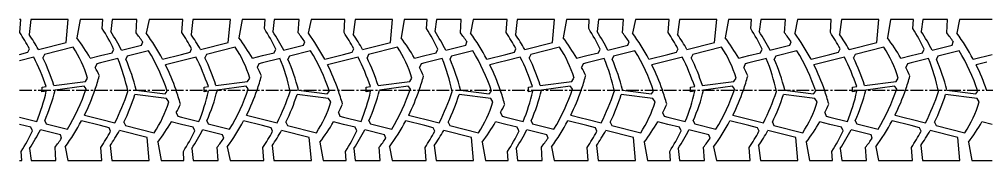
# Model space of a CAD drawing. Header units: inches. Extents: x 0 to 2193, y 0 to 159.
# Drawn here: x 0 to 1091, y 0 to 159 of the extents above; entities that cross this region are included whole.
import ezdxf

# ---------------------------------------------------------------- set-up
doc = ezdxf.new("R2010")
doc.units = ezdxf.units.IN
doc.header["$MEASUREMENT"] = 0
doc.linetypes.add('CENTER2', pattern=[1.125, 0.75, -0.125, 0.125, -0.125])

msp = doc.modelspace()

# ---------------------------------------------------------------- linework, layer by layer
for p, q in [((1.5, 159), (0, 159)), ((0.5, 144.3), (1.5, 159)), ((12.9, 159), (10.9, 142.1)), ((55.1, 159), (12.9, 159)), ((52.8, 133), (55.1, 159)), ((55.1, 159), (55.1, 159)), ((68.4, 159), (64.7, 138.2)), ((91.4, 159), (68.4, 159)), ((94.2, 159), (91.4, 159)), ((93.5, 148.7), (94.2, 159)), ((104.7, 159), (103, 145.3)), ((132.6, 159), (104.7, 159)), ((131.6, 143.8), (132.6, 159)), ((146.2, 159), (143, 143.5)), ((182.8, 159), (146.2, 159)), ((182.8, 159), (182.8, 159)), ((184.3, 159), (182.8, 159)), ((183.3, 144.3), (184.3, 159)), ((195.7, 159), (193.7, 142.1)), ((237.9, 159), (195.7, 159)), ((235.5, 133), (237.9, 159)), ((237.9, 159), (237.9, 159)), ((251.2, 159), (247.5, 138.2)), ((274.2, 159), (251.2, 159)), ((277, 159), (274.2, 159)), ((276.3, 148.7), (277, 159)), ((287.4, 159), (285.8, 145.3)), ((315.4, 159), (287.4, 159)), ((314.4, 143.8), (315.4, 159)), ((328.9, 159), (325.8, 143.5)), ((365.6, 159), (328.9, 159)), ((365.6, 159), (365.6, 159)), ((367.1, 159), (365.6, 159)), ((366.1, 144.3), (367.1, 159)), ((378.5, 159), (376.5, 142.1)), ((420.7, 159), (378.5, 159)), ((418.3, 133), (420.7, 159)), ((420.7, 159), (420.7, 159)), ((434, 159), (430.3, 138.2)), ((457, 159), (434, 159)), ((459.8, 159), (457, 159)), ((459.1, 148.7), (459.8, 159)), ((470.2, 159), (468.6, 145.3)), ((498.2, 159), (470.2, 159)), ((497.2, 143.8), (498.2, 159)), ((511.7, 159), (508.6, 143.5)), ((548.4, 159), (511.7, 159)), ((548.4, 159), (548.4, 159)), ((549.9, 159), (548.4, 159)), ((548.8, 144.3), (549.9, 159)), ((561.3, 159), (559.2, 142.1)), ((603.4, 159), (561.3, 159)), ((601.1, 133), (603.4, 159)), ((603.4, 159), (603.4, 159)), ((616.8, 159), (613.1, 138.2)), ((639.7, 159), (616.8, 159)), ((642.6, 159), (639.7, 159)), ((641.9, 148.7), (642.6, 159)), ((653, 159), (651.3, 145.3)), ((681, 159), (653, 159)), ((679.9, 143.8), (681, 159)), ((694.5, 159), (691.4, 143.5)), ((731.1, 159), (694.5, 159)), ((731.1, 159), (731.1, 159)), ((732.6, 159), (731.1, 159)), ((731.6, 144.3), (732.6, 159)), ((744.1, 159), (742, 142.1)), ((786.2, 159), (744.1, 159)), ((783.9, 133), (786.2, 159)), ((786.2, 159), (786.2, 159)), ((799.6, 159), (795.8, 138.2)), ((822.5, 159), (799.6, 159)), ((825.4, 159), (822.5, 159)), ((824.7, 148.7), (825.4, 159)), ((835.8, 159), (834.1, 145.3)), ((863.7, 159), (835.8, 159)), ((862.7, 143.8), (863.7, 159)), ((877.3, 159), (874.2, 143.5)), ((913.9, 159), (877.3, 159)), ((913.9, 159), (913.9, 159)), ((915.4, 159), (913.9, 159)), ((914.4, 144.3), (915.4, 159)), ((926.9, 159), (924.8, 142.1)), ((969, 159), (926.9, 159)), ((966.7, 133), (969, 159)), ((969, 159), (969, 159)), ((982.3, 159), (978.6, 138.2)), ((1005.3, 159), (982.3, 159)), ((1008.2, 159), (1005.3, 159)), ((1007.4, 148.7), (1008.2, 159)), ((1018.6, 159), (1016.9, 145.3)), ((1046.5, 159), (1018.6, 159)), ((1045.5, 143.8), (1046.5, 159)), ((1060.1, 159), (1057, 143.5)), ((1096.7, 159), (1060.1, 159)), ((0.5, 144.3), (0.5, 144.3)), ((93.5, 148.7), (93.5, 148.7)), ((131.6, 143.8), (131.6, 143.8)), ((183.3, 144.3), (183.3, 144.3)), ((276.3, 148.7), (276.3, 148.7)), ((314.4, 143.8), (314.4, 143.8)), ((366.1, 144.3), (366.1, 144.3)), ((459.1, 148.7), (459.1, 148.7)), ((497.2, 143.8), (497.2, 143.8)), ((548.8, 144.3), (548.8, 144.3)), ((641.9, 148.7), (641.9, 148.7)), ((679.9, 143.8), (679.9, 143.8)), ((731.6, 144.3), (731.6, 144.3)), ((824.7, 148.7), (824.7, 148.7)), ((862.7, 143.8), (862.7, 143.8)), ((914.4, 144.3), (914.4, 144.3)), ((1007.4, 148.7), (1007.4, 148.7)), ((1045.5, 143.8), (1045.5, 143.8)), ((21.5, 125.1), (52.8, 133)), ((137.7, 129.9), (139.1, 133.6)), ((204.3, 125.1), (235.5, 133)), ((320.5, 129.9), (321.9, 133.6)), ((387, 125.1), (418.3, 133)), ((503.2, 129.9), (504.7, 133.6)), ((569.8, 125.1), (601.1, 133)), ((686, 129.9), (687.4, 133.6)), ((752.6, 125.1), (783.9, 133)), ((868.8, 129.9), (870.2, 133.6)), ((935.4, 125.1), (966.7, 133)), ((1051.6, 129.9), (1053, 133.6)), ((0, 119.6), (9.7, 122.1)), ((9.7, 122.1), (11.4, 126)), ((60.7, 127.8), (28.3, 119.6)), ((60.7, 127.8), (60.7, 127.8)), ((91.4, 118.2), (104.5, 121.5)), ((104.5, 121.5), (106.4, 125.5)), ((115.2, 124.2), (137.7, 129.9)), ((145.6, 123.7), (121.6, 117.6)), ((145.6, 123.7), (145.6, 123.7)), ((182.8, 119.6), (192.5, 122.1)), ((192.5, 122.1), (194.2, 126)), ((243.5, 127.8), (211.1, 119.6)), ((243.5, 127.8), (243.5, 127.8)), ((274.2, 118.2), (287.2, 121.5)), ((287.2, 121.5), (289.2, 125.5)), ((298, 124.2), (320.5, 129.9)), ((328.4, 123.7), (304.4, 117.6)), ((328.4, 123.7), (328.4, 123.7)), ((365.6, 119.6), (375.3, 122.1)), ((375.3, 122.1), (377, 126)), ((426.3, 127.8), (393.8, 119.6)), ((426.3, 127.8), (426.3, 127.8)), ((457, 118.2), (470, 121.5)), ((470, 121.5), (471.9, 125.5)), ((480.8, 124.2), (503.2, 129.9)), ((511.2, 123.7), (487.2, 117.6)), ((511.2, 123.7), (511.2, 123.7)), ((548.4, 119.6), (558.1, 122.1)), ((558.1, 122.1), (559.8, 126)), ((609.1, 127.8), (576.6, 119.6)), ((609.1, 127.8), (609.1, 127.8)), ((639.7, 118.2), (652.8, 121.5)), ((652.8, 121.5), (654.7, 125.5)), ((663.5, 124.2), (686, 129.9)), ((694, 123.7), (670, 117.6)), ((694, 123.7), (694, 123.7)), ((731.1, 119.6), (740.8, 122.1)), ((740.8, 122.1), (742.6, 126)), ((791.8, 127.8), (759.4, 119.6)), ((791.8, 127.8), (791.8, 127.8)), ((822.5, 118.2), (835.6, 121.5)), ((835.6, 121.5), (837.5, 125.5)), ((846.3, 124.2), (868.8, 129.9)), ((876.7, 123.7), (852.8, 117.6)), ((876.7, 123.7), (876.7, 123.7)), ((913.9, 119.6), (923.6, 122.1)), ((923.6, 122.1), (925.4, 126)), ((974.6, 127.8), (942.2, 119.6)), ((974.6, 127.8), (974.6, 127.8)), ((1005.3, 118.2), (1018.4, 121.5)), ((1018.4, 121.5), (1020.3, 125.5)), ((1029.1, 124.2), (1051.6, 129.9)), ((1059.5, 123.7), (1035.6, 117.6)), ((1059.5, 123.7), (1059.5, 123.7)), ((16.4, 116.6), (0, 112.4)), ((28.3, 119.6), (26.5, 115.6)), ((79.9, 115.3), (91.4, 118.2)), ((91.4, 109.9), (87.3, 108.9)), ((111.1, 114.9), (91.4, 109.9)), ((111.1, 114.9), (111.1, 114.9)), ((121.6, 117.6), (120, 114.1)), ((161.5, 114.3), (182.8, 119.6)), ((176.7, 110.9), (164.8, 107.9)), ((182.8, 112.4), (176.7, 110.9)), ((199.2, 116.6), (182.8, 112.4)), ((182.8, 112.4), (182.8, 112.4)), ((211.1, 119.6), (209.2, 115.6)), ((262.7, 115.3), (274.2, 118.2)), ((274.2, 109.9), (270.1, 108.9)), ((293.9, 114.9), (274.2, 109.9)), ((293.9, 114.9), (293.9, 114.9)), ((304.4, 117.6), (302.7, 114.1)), ((344.3, 114.3), (365.6, 119.6)), ((359.4, 110.9), (347.5, 107.9)), ((365.6, 112.4), (359.4, 110.9)), ((382, 116.6), (365.6, 112.4)), ((365.6, 112.4), (365.6, 112.4)), ((393.8, 119.6), (392, 115.6)), ((445.5, 115.3), (457, 118.2)), ((457, 109.9), (452.9, 108.9)), ((476.6, 114.9), (457, 109.9)), ((476.6, 114.9), (476.6, 114.9)), ((487.2, 117.6), (485.5, 114.1)), ((527, 114.3), (548.4, 119.6)), ((542.2, 110.9), (530.3, 107.9)), ((548.4, 112.4), (542.2, 110.9)), ((564.8, 116.6), (548.4, 112.4)), ((548.4, 112.4), (548.4, 112.4)), ((576.6, 119.6), (574.8, 115.6)), ((628.3, 115.3), (639.7, 118.2)), ((639.7, 109.9), (635.7, 108.9)), ((659.4, 114.9), (639.7, 109.9)), ((659.4, 114.9), (659.4, 114.9)), ((670, 117.6), (668.3, 114.1)), ((709.8, 114.3), (731.1, 119.6)), ((725, 110.9), (713.1, 107.9)), ((731.1, 112.4), (725, 110.9)), ((747.5, 116.6), (731.1, 112.4)), ((731.1, 112.4), (731.1, 112.4)), ((759.4, 119.6), (757.6, 115.6)), ((811.1, 115.3), (822.5, 118.2)), ((822.5, 109.9), (818.5, 108.9)), ((842.2, 114.9), (822.5, 109.9)), ((842.2, 114.9), (842.2, 114.9)), ((852.8, 117.6), (851.1, 114.1)), ((892.6, 114.3), (913.9, 119.6)), ((907.8, 110.9), (895.9, 107.9)), ((913.9, 112.4), (907.8, 110.9)), ((930.3, 116.6), (913.9, 112.4)), ((913.9, 112.4), (913.9, 112.4)), ((942.2, 119.6), (940.4, 115.6)), ((993.8, 115.3), (1005.3, 118.2)), ((1005.3, 109.9), (1001.2, 108.9)), ((1025, 114.9), (1005.3, 109.9)), ((1025, 114.9), (1025, 114.9)), ((1035.6, 117.6), (1033.9, 114.1)), ((1075.4, 114.3), (1096.7, 119.6)), ((1090.6, 110.9), (1078.7, 107.9)), ((87.3, 108.9), (85.5, 104.9)), ((270.1, 108.9), (268.3, 104.9)), ((452.9, 108.9), (451.1, 104.9)), ((635.7, 108.9), (633.9, 104.9)), ((818.5, 108.9), (816.7, 104.9)), ((1001.2, 108.9), (999.5, 104.9)), ((38.9, 84.5), (74.5, 89.2)), ((74.5, 89.2), (77, 93)), ((221.7, 84.5), (257.3, 89.2)), ((257.3, 89.2), (259.8, 93)), ((404.5, 84.5), (440.1, 89.2)), ((440.1, 89.2), (442.5, 93)), ((587.3, 84.5), (622.8, 89.2)), ((622.8, 89.2), (625.3, 93)), ((770, 84.5), (805.6, 89.2)), ((805.6, 89.2), (808.1, 93)), ((952.8, 84.5), (988.4, 89.2)), ((988.4, 89.2), (990.9, 93)), ((25.5, 77.5), (25.6, 82.8)), ((30.5, 78.2), (25.5, 77.5)), ((25.6, 82.8), (30.4, 83.4)), ((30.4, 83.4), (30.4, 83.4)), ((72.9, 83.8), (40.4, 79.5)), ((75.3, 80.9), (72.9, 83.8)), ((75.3, 80.9), (75.3, 80.9)), ((131.8, 79.5), (164.3, 75.2)), ((164.3, 75.2), (166.7, 78.1)), ((208.3, 82.8), (213.1, 83.4)), ((208.3, 77.5), (208.3, 82.8)), ((213.2, 78.2), (208.3, 77.5)), ((213.1, 83.4), (213.1, 83.4)), ((255.7, 83.8), (223.2, 79.5)), ((258.1, 80.9), (255.7, 83.8)), ((258.1, 80.9), (258.1, 80.9)), ((314.6, 79.5), (347.1, 75.2)), ((347.1, 75.2), (349.5, 78.1)), ((391.1, 82.8), (395.9, 83.4)), ((391.1, 77.5), (391.1, 82.8)), ((396, 78.2), (391.1, 77.5)), ((395.9, 83.4), (395.9, 83.4)), ((438.4, 83.8), (406, 79.5)), ((440.9, 80.9), (438.4, 83.8)), ((440.9, 80.9), (440.9, 80.9)), ((497.4, 79.5), (529.8, 75.2)), ((529.8, 75.2), (532.2, 78.1)), ((573.9, 82.8), (578.7, 83.4)), ((573.9, 77.5), (573.9, 82.8)), ((578.8, 78.2), (573.9, 77.5)), ((578.7, 83.4), (578.7, 83.4)), ((621.2, 83.8), (588.7, 79.5)), ((623.6, 80.9), (621.2, 83.8)), ((623.6, 80.9), (623.6, 80.9)), ((680.1, 79.5), (712.6, 75.2)), ((712.6, 75.2), (715, 78.1)), ((756.7, 82.8), (761.5, 83.4)), ((756.7, 77.5), (756.7, 82.8)), ((761.6, 78.2), (756.7, 77.5)), ((761.5, 83.4), (761.5, 83.4)), ((804, 83.8), (771.5, 79.5)), ((806.4, 80.9), (804, 83.8)), ((806.4, 80.9), (806.4, 80.9)), ((862.9, 79.5), (895.4, 75.2)), ((895.4, 75.2), (897.8, 78.1)), ((939.5, 82.8), (944.3, 83.4)), ((939.5, 77.5), (939.5, 82.8)), ((944.4, 78.2), (939.5, 77.5)), ((944.3, 83.4), (944.3, 83.4)), ((986.8, 83.8), (954.3, 79.5)), ((989.2, 80.9), (986.8, 83.8)), ((989.2, 80.9), (989.2, 80.9)), ((1045.7, 79.5), (1078.2, 75.2)), ((1078.2, 75.2), (1080.6, 78.1)), ((165.9, 69.8), (130.3, 74.5)), ((168.4, 66), (165.9, 69.8)), ((168.4, 66), (168.4, 66)), ((348.7, 69.8), (313.1, 74.5)), ((351.2, 66), (348.7, 69.8)), ((351.2, 66), (351.2, 66)), ((531.4, 69.8), (495.9, 74.5)), ((533.9, 66), (531.4, 69.8)), ((533.9, 66), (533.9, 66)), ((714.2, 69.8), (678.6, 74.5)), ((716.7, 66), (714.2, 69.8)), ((716.7, 66), (716.7, 66)), ((897, 69.8), (861.4, 74.5)), ((899.5, 66), (897, 69.8)), ((899.5, 66), (899.5, 66)), ((1079.8, 69.8), (1044.2, 74.5)), ((1082.3, 66), (1079.8, 69.8)), ((1082.3, 66), (1082.3, 66)), ((0, 49.1), (19.7, 44.1)), ((28.6, 44.9), (30.2, 41.4)), ((91.4, 39.4), (70.1, 44.7)), ((73.4, 51.1), (85.3, 48.1)), ((85.3, 48.1), (91.4, 46.6)), ((91.4, 46.6), (107.8, 42.4)), ((182.8, 40.8), (171.3, 43.7)), ((176.9, 54.1), (178.7, 50.1)), ((178.7, 50.1), (182.8, 49.1)), ((182.8, 49.1), (202.5, 44.1)), ((211.4, 44.9), (213, 41.4)), ((274.2, 39.4), (252.9, 44.7)), ((256.2, 51.1), (268.1, 48.1)), ((268.1, 48.1), (274.2, 46.6)), ((274.2, 46.6), (290.6, 42.4)), ((365.6, 40.8), (354.1, 43.7)), ((359.7, 54.1), (361.5, 50.1)), ((361.5, 50.1), (365.6, 49.1)), ((365.6, 49.1), (385.2, 44.1)), ((394.1, 44.9), (395.8, 41.4)), ((457, 39.4), (435.6, 44.7)), ((438.9, 51.1), (450.8, 48.1)), ((450.8, 48.1), (457, 46.6)), ((457, 46.6), (473.4, 42.4)), ((548.4, 40.8), (536.9, 43.7)), ((542.5, 54.1), (544.3, 50.1)), ((544.3, 50.1), (548.4, 49.1)), ((548.4, 49.1), (568, 44.1)), ((576.9, 44.9), (578.6, 41.4)), ((639.7, 39.4), (618.4, 44.7)), ((621.7, 51.1), (633.6, 48.1)), ((633.6, 48.1), (639.7, 46.6)), ((639.7, 46.6), (656.1, 42.4)), ((731.1, 40.8), (719.7, 43.7)), ((725.3, 54.1), (727.1, 50.1)), ((727.1, 50.1), (731.1, 49.1)), ((731.1, 49.1), (750.8, 44.1)), ((759.7, 44.9), (761.4, 41.4)), ((822.5, 39.4), (801.2, 44.7)), ((804.5, 51.1), (816.4, 48.1)), ((816.4, 48.1), (822.5, 46.6)), ((822.5, 46.6), (838.9, 42.4)), ((913.9, 40.8), (902.5, 43.7)), ((908.1, 54.1), (909.8, 50.1)), ((909.8, 50.1), (913.9, 49.1)), ((913.9, 49.1), (933.6, 44.1)), ((942.5, 44.9), (944.2, 41.4)), ((1005.3, 39.4), (984, 44.7)), ((987.3, 51.1), (999.2, 48.1)), ((999.2, 48.1), (1005.3, 46.6)), ((1005.3, 46.6), (1021.7, 42.4)), ((1096.7, 40.8), (1085.2, 43.7)), ((13.1, 37.5), (0, 40.8)), ((15, 33.5), (13.1, 37.5)), ((15, 33.5), (15, 33.5)), ((46.3, 29.1), (23.8, 34.8)), ((30.2, 41.4), (54.2, 35.3)), ((101.1, 36.9), (91.4, 39.4)), ((102.8, 33), (101.1, 36.9)), ((102.8, 33), (102.8, 33)), ((144.2, 26), (112.9, 33.9)), ((117.9, 43.4), (119.7, 39.4)), ((119.7, 39.4), (152.1, 31.2)), ((182.8, 40.8), (182.8, 40.8)), ((195.8, 37.5), (182.8, 40.8)), ((197.8, 33.5), (195.8, 37.5)), ((197.8, 33.5), (197.8, 33.5)), ((229.1, 29.1), (206.6, 34.8)), ((213, 41.4), (237, 35.3)), ((283.9, 36.9), (274.2, 39.4)), ((285.6, 33), (283.9, 36.9)), ((285.6, 33), (285.6, 33)), ((326.9, 26), (295.7, 33.9)), ((300.6, 43.4), (302.5, 39.4)), ((302.5, 39.4), (334.9, 31.2)), ((365.6, 40.8), (365.6, 40.8)), ((378.6, 37.5), (365.6, 40.8)), ((380.5, 33.5), (378.6, 37.5)), ((380.5, 33.5), (380.5, 33.5)), ((411.8, 29.1), (389.4, 34.8)), ((395.8, 41.4), (419.8, 35.3)), ((466.7, 36.9), (457, 39.4)), ((468.4, 33), (466.7, 36.9)), ((468.4, 33), (468.4, 33)), ((509.7, 26), (478.4, 33.9)), ((483.4, 43.4), (485.2, 39.4)), ((485.2, 39.4), (517.7, 31.2)), ((548.4, 40.8), (548.4, 40.8)), ((561.4, 37.5), (548.4, 40.8)), ((563.3, 33.5), (561.4, 37.5)), ((563.3, 33.5), (563.3, 33.5)), ((594.6, 29.1), (572.1, 34.8)), ((578.6, 41.4), (602.6, 35.3)), ((649.5, 36.9), (639.7, 39.4)), ((651.2, 33), (649.5, 36.9)), ((651.2, 33), (651.2, 33)), ((692.5, 26), (661.2, 33.9)), ((666.2, 43.4), (668, 39.4)), ((668, 39.4), (700.5, 31.2)), ((731.1, 40.8), (731.1, 40.8)), ((744.2, 37.5), (731.1, 40.8)), ((746.1, 33.5), (744.2, 37.5)), ((746.1, 33.5), (746.1, 33.5)), ((777.4, 29.1), (754.9, 34.8)), ((761.4, 41.4), (785.4, 35.3)), ((832.2, 36.9), (822.5, 39.4)), ((834, 33), (832.2, 36.9)), ((834, 33), (834, 33)), ((875.3, 26), (844, 33.9)), ((849, 43.4), (850.8, 39.4)), ((850.8, 39.4), (883.2, 31.2)), ((913.9, 40.8), (913.9, 40.8)), ((927, 37.5), (913.9, 40.8)), ((928.9, 33.5), (927, 37.5)), ((928.9, 33.5), (928.9, 33.5)), ((960.2, 29.1), (937.7, 34.8)), ((944.2, 41.4), (968.1, 35.3)), ((1015, 36.9), (1005.3, 39.4)), ((1016.7, 33), (1015, 36.9)), ((1016.7, 33), (1016.7, 33)), ((1058.1, 26), (1026.8, 33.9)), ((1031.8, 43.4), (1033.6, 39.4)), ((1033.6, 39.4), (1066, 31.2)), ((47.7, 25.4), (46.3, 29.1)), ((47.7, 25.4), (47.7, 25.4)), ((146.5, 0), (144.2, 26)), ((144.2, 26), (144.2, 26)), ((230.5, 25.4), (229.1, 29.1)), ((230.5, 25.4), (230.5, 25.4)), ((329.3, 0), (326.9, 26)), ((326.9, 26), (326.9, 26)), ((413.3, 25.4), (411.8, 29.1)), ((413.3, 25.4), (413.3, 25.4)), ((512, 0), (509.7, 26)), ((509.7, 26), (509.7, 26)), ((596.1, 25.4), (594.6, 29.1)), ((596.1, 25.4), (596.1, 25.4)), ((694.8, 0), (692.5, 26)), ((692.5, 26), (692.5, 26)), ((778.8, 25.4), (777.4, 29.1)), ((778.8, 25.4), (778.8, 25.4)), ((877.6, 0), (875.3, 26)), ((875.3, 26), (875.3, 26)), ((961.6, 25.4), (960.2, 29.1)), ((961.6, 25.4), (961.6, 25.4)), ((1060.4, 0), (1058.1, 26)), ((1058.1, 26), (1058.1, 26)), ((11.6, 13.7), (13.3, 0)), ((41.2, 0), (40.2, 15.2)), ((51.7, 15.5), (54.8, 0)), ((92.9, 0), (91.9, 14.7)), ((102.3, 16.9), (104.3, 0)), ((156.1, 20.8), (159.8, 0)), ((194.4, 13.7), (196.1, 0)), ((224, 0), (223, 15.2)), ((234.4, 15.5), (237.5, 0)), ((275.7, 0), (274.7, 14.7)), ((285.1, 16.9), (287.1, 0)), ((338.9, 20.8), (342.6, 0)), ((377.2, 13.7), (378.8, 0)), ((406.8, 0), (405.8, 15.2)), ((417.2, 15.5), (420.3, 0)), ((458.5, 0), (457.5, 14.7)), ((467.8, 16.9), (469.9, 0)), ((521.7, 20.8), (525.4, 0)), ((560, 13.7), (561.6, 0)), ((589.6, 0), (588.6, 15.2)), ((600, 15.5), (603.1, 0)), ((641.2, 0), (640.2, 14.7)), ((650.6, 16.9), (652.7, 0)), ((704.4, 20.8), (708.2, 0)), ((742.7, 13.7), (744.4, 0)), ((772.4, 0), (771.3, 15.2)), ((782.8, 15.5), (785.9, 0)), ((824, 0), (823, 14.7)), ((833.4, 16.9), (835.5, 0)), ((887.2, 20.8), (891, 0)), ((925.5, 13.7), (927.2, 0)), ((955.1, 0), (954.1, 15.2)), ((965.6, 15.5), (968.7, 0)), ((1006.8, 0), (1005.8, 14.7)), ((1016.2, 16.9), (1018.2, 0)), ((1070, 20.8), (1073.7, 0)), ((0, 0), (2.8, 0)), ((2.8, 0), (2.1, 10.3)), ((13.3, 0), (41.2, 0)), ((54.8, 0), (91.4, 0)), ((91.4, 0), (92.9, 0)), ((104.3, 0), (146.5, 0)), ((159.8, 0), (182.8, 0)), ((182.8, 0), (185.6, 0)), ((185.6, 0), (184.9, 10.3)), ((196.1, 0), (224, 0)), ((237.5, 0), (274.2, 0)), ((274.2, 0), (275.7, 0)), ((287.1, 0), (329.3, 0)), ((342.6, 0), (365.6, 0)), ((365.6, 0), (368.4, 0)), ((368.4, 0), (367.7, 10.3)), ((378.8, 0), (406.8, 0)), ((420.3, 0), (457, 0)), ((457, 0), (458.5, 0)), ((469.9, 0), (512, 0)), ((525.4, 0), (548.4, 0)), ((548.4, 0), (551.2, 0)), ((551.2, 0), (550.5, 10.3)), ((561.6, 0), (589.6, 0)), ((603.1, 0), (639.7, 0)), ((639.7, 0), (641.2, 0)), ((652.7, 0), (694.8, 0)), ((708.2, 0), (731.1, 0)), ((731.1, 0), (734, 0)), ((734, 0), (733.3, 10.3)), ((744.4, 0), (772.4, 0)), ((785.9, 0), (822.5, 0)), ((822.5, 0), (824, 0)), ((835.5, 0), (877.6, 0)), ((891, 0), (913.9, 0)), ((913.9, 0), (916.8, 0)), ((916.8, 0), (916.1, 10.3)), ((927.2, 0), (955.1, 0)), ((968.7, 0), (1005.3, 0)), ((1005.3, 0), (1006.8, 0)), ((1018.2, 0), (1060.4, 0)), ((1073.7, 0), (1096.7, 0))]:
    msp.add_line(p, q)
at = {"color": 1, "linetype": 'CENTER2', "ltscale": 19}
msp.add_line((0, 79.5), (2193.4, 79.5), dxfattribs=at)
for centre, radius, start, end in [((-229.7, -6.5), 275.1, 28.7894, 33.2148), ((-164.7, 21.1), 213.3, 29.1892, 34.5786), ((-87.2, 33.5), 214.3, 25.433, 32.5224), ((-74.8, 28.2), 212.9, 26.8071, 33.3591), ((-38, 11.1), 215.4, 34.6892, 38.0542), ((-51.8, 0.3), 241.8, 28.1247, 36.3161), ((-46.9, -6.5), 275.1, 28.7894, 33.2148), ((18, 21.1), 213.3, 29.1892, 34.5786), ((95.6, 33.5), 214.3, 25.433, 32.5224), ((108, 28.2), 212.9, 26.8071, 33.3591), ((144.8, 11.1), 215.4, 34.6892, 38.0542), ((131, 0.3), 241.8, 28.1247, 36.3161), ((135.9, -6.5), 275.1, 28.7894, 33.2148), ((200.8, 21.1), 213.3, 29.1892, 34.5786), ((278.4, 33.5), 214.3, 25.433, 32.5224), ((290.8, 28.2), 212.9, 26.8071, 33.3591), ((327.6, 11.1), 215.4, 34.6892, 38.0542), ((313.8, 0.3), 241.8, 28.1247, 36.3161), ((318.7, -6.5), 275.1, 28.7894, 33.2148), ((383.6, 21.1), 213.3, 29.1892, 34.5786), ((461.2, 33.5), 214.3, 25.433, 32.5224), ((473.5, 28.2), 212.9, 26.8071, 33.3591), ((510.4, 11.1), 215.4, 34.6892, 38.0542), ((496.5, 0.3), 241.8, 28.1247, 36.3161), ((501.4, -6.5), 275.1, 28.7894, 33.2148), ((566.4, 21.1), 213.3, 29.1892, 34.5786), ((643.9, 33.5), 214.3, 25.433, 32.5224), ((656.3, 28.2), 212.9, 26.8071, 33.3591), ((693.1, 11.1), 215.4, 34.6892, 38.0542), ((679.3, 0.3), 241.8, 28.1247, 36.3161), ((684.2, -6.5), 275.1, 28.7894, 33.2148), ((749.2, 21.1), 213.3, 29.1892, 34.5786), ((826.7, 33.5), 214.3, 25.433, 32.5224), ((839.1, 28.2), 212.9, 26.8071, 33.3591), ((875.9, 11.1), 215.4, 34.6892, 38.0542), ((862.1, 0.3), 241.8, 28.1247, 36.3161), ((-111.3, 4.8), 220.9, 30.0252, 37.1661), ((71.5, 4.8), 220.9, 30.0252, 37.1661), ((254.3, 4.8), 220.9, 30.0252, 37.1661), ((437.1, 4.8), 220.9, 30.0252, 37.1661), ((619.8, 4.8), 220.9, 30.0252, 37.1661), ((802.6, 4.8), 220.9, 30.0252, 37.1661), ((-54.4, 52.7), 137.4, 17.0522, 33.1029), ((-38, 11.1), 215.4, 18.1337, 31.5144), ((128.4, 52.7), 137.4, 17.0522, 33.1029), ((144.8, 11.1), 215.4, 18.1337, 31.5144), ((311.2, 52.7), 137.4, 17.0522, 33.1029), ((327.6, 11.1), 215.4, 18.1337, 31.5144), ((494, 52.7), 137.4, 17.0522, 33.1029), ((510.4, 11.1), 215.4, 18.1337, 31.5144), ((676.7, 52.7), 137.4, 17.0522, 33.1029), ((693.1, 11.1), 215.4, 18.1337, 31.5144), ((859.5, 52.7), 137.4, 17.0522, 33.1029), ((875.9, 11.1), 215.4, 18.1337, 31.5144), ((-229.7, -6.5), 275.1, 19.0629, 26.5638), ((-164.7, 21.1), 213.3, 17.311, 26.3109), ((-87.2, 33.5), 214.3, 11.9403, 22.3307), ((-74.8, 28.2), 212.9, 13.9498, 23.8021), ((-46.9, -6.5), 275.1, 19.0629, 26.5638), ((18, 21.1), 213.3, 17.311, 26.3109), ((95.6, 33.5), 214.3, 11.9403, 22.3307), ((108, 28.2), 212.9, 13.9498, 23.8021), ((135.9, -6.5), 275.1, 19.0629, 26.5638), ((200.8, 21.1), 213.3, 17.311, 26.3109), ((278.4, 33.5), 214.3, 11.9403, 22.3307), ((290.8, 28.2), 212.9, 13.9498, 23.8021), ((318.7, -6.5), 275.1, 19.0629, 26.5638), ((383.6, 21.1), 213.3, 17.311, 26.3109), ((461.2, 33.5), 214.3, 11.9403, 22.3307), ((473.5, 28.2), 212.9, 13.9498, 23.8021), ((501.4, -6.5), 275.1, 19.0629, 26.5638), ((566.4, 21.1), 213.3, 17.311, 26.3109), ((643.9, 33.5), 214.3, 11.9403, 22.3307), ((656.3, 28.2), 212.9, 13.9498, 23.8021), ((684.2, -6.5), 275.1, 19.0629, 26.5638), ((749.2, 21.1), 213.3, 17.311, 26.3109), ((826.7, 33.5), 214.3, 11.9403, 22.3307), ((839.1, 28.2), 212.9, 13.9498, 23.8021), ((-111.3, 4.8), 220.9, 24.1978, 26.9708), ((-51.8, 0.3), 241.8, 19.1363, 26.4221), ((71.5, 4.8), 220.9, 24.1978, 26.9708), ((131, 0.3), 241.8, 19.1363, 26.4221), ((254.3, 4.8), 220.9, 24.1978, 26.9708), ((313.8, 0.3), 241.8, 19.1363, 26.4221), ((437.1, 4.8), 220.9, 24.1978, 26.9708), ((496.5, 0.3), 241.8, 19.1363, 26.4221), ((619.8, 4.8), 220.9, 24.1978, 26.9708), ((679.3, 0.3), 241.8, 19.1363, 26.4221), ((802.6, 4.8), 220.9, 24.1978, 26.9708), ((862.1, 0.3), 241.8, 19.1363, 26.4221), ((-143.2, 158.7), 241.8, 340.8637, 344.789), ((39.6, 158.7), 241.8, 340.8637, 344.789), ((222.4, 158.7), 241.8, 340.8637, 344.789), ((405.1, 158.7), 241.8, 340.8637, 344.789), ((587.9, 158.7), 241.8, 340.8637, 344.789), ((770.7, 158.7), 241.8, 340.8637, 344.789), ((-178.6, 125.5), 214.3, 337.6693, 347.2353), ((-166.2, 130.8), 212.9, 336.1979, 346.0502), ((-129.4, 147.9), 215.4, 328.4856, 341.8663), ((-143.2, 158.7), 241.8, 333.5779, 340.8637), ((-138.3, 165.5), 275.1, 333.4362, 341.4247), ((-51.8, 0.3), 241.8, 15.211, 19.1363), ((4.2, 125.5), 214.3, 337.6693, 347.2353), ((16.6, 130.8), 212.9, 336.1979, 346.0502), ((53.4, 147.9), 215.4, 328.4856, 341.8663), ((39.6, 158.7), 241.8, 333.5779, 340.8637), ((44.5, 165.5), 275.1, 333.4362, 341.4247), ((131, 0.3), 241.8, 15.211, 19.1363), ((187, 125.5), 214.3, 337.6693, 347.2353), ((199.4, 130.8), 212.9, 336.1979, 346.0502), ((236.2, 147.9), 215.4, 328.4856, 341.8663), ((222.4, 158.7), 241.8, 333.5779, 340.8637), ((227.3, 165.5), 275.1, 333.4362, 341.4247), ((313.8, 0.3), 241.8, 15.211, 19.1363), ((369.8, 125.5), 214.3, 337.6693, 347.2353), ((382.2, 130.8), 212.9, 336.1979, 346.0502), ((419, 147.9), 215.4, 328.4856, 341.8663), ((405.1, 158.7), 241.8, 333.5779, 340.8637), ((410, 165.5), 275.1, 333.4362, 341.4247), ((496.5, 0.3), 241.8, 15.211, 19.1363), ((552.6, 125.5), 214.3, 337.6693, 347.2353), ((564.9, 130.8), 212.9, 336.1979, 346.0502), ((601.8, 147.9), 215.4, 328.4856, 341.8663), ((587.9, 158.7), 241.8, 333.5779, 340.8637), ((592.8, 165.5), 275.1, 333.4362, 341.4247), ((679.3, 0.3), 241.8, 15.211, 19.1363), ((735.3, 125.5), 214.3, 337.6693, 347.2353), ((747.7, 130.8), 212.9, 336.1979, 346.0502), ((784.5, 147.9), 215.4, 328.4856, 341.8663), ((770.7, 158.7), 241.8, 333.5779, 340.8637), ((775.6, 165.5), 275.1, 333.4362, 341.4247), ((-73.3, 137.9), 213.3, 333.6891, 342.689), ((37, 106.3), 137.4, 326.8971, 342.9478), ((109.4, 137.9), 213.3, 333.6891, 342.689), ((219.8, 106.3), 137.4, 326.8971, 342.9478), ((292.2, 137.9), 213.3, 333.6891, 342.689), ((402.6, 106.3), 137.4, 326.8971, 342.9478), ((475, 137.9), 213.3, 333.6891, 342.689), ((585.4, 106.3), 137.4, 326.8971, 342.9478), ((657.8, 137.9), 213.3, 333.6891, 342.689), ((768.1, 106.3), 137.4, 326.8971, 342.9478), ((840.6, 137.9), 213.3, 333.6891, 342.689), ((950.9, 106.3), 137.4, 326.8971, 342.9478), ((-19.9, 154.2), 220.9, 333.0292, 335.8022), ((162.9, 154.2), 220.9, 333.0292, 335.8022), ((345.7, 154.2), 220.9, 333.0292, 335.8022), ((528.5, 154.2), 220.9, 333.0292, 335.8022), ((711.2, 154.2), 220.9, 333.0292, 335.8022), ((-143.2, 158.7), 241.8, 323.6839, 331.8753), ((-19.9, 154.2), 220.9, 322.8339, 329.9748), ((39.6, 158.7), 241.8, 323.6839, 331.8753), ((162.9, 154.2), 220.9, 322.8339, 329.9748), ((222.4, 158.7), 241.8, 323.6839, 331.8753), ((345.7, 154.2), 220.9, 322.8339, 329.9748), ((405.1, 158.7), 241.8, 323.6839, 331.8753), ((528.5, 154.2), 220.9, 322.8339, 329.9748), ((587.9, 158.7), 241.8, 323.6839, 331.8753), ((711.2, 154.2), 220.9, 322.8339, 329.9748), ((770.7, 158.7), 241.8, 323.6839, 331.8753), ((894, 154.2), 220.9, 322.8339, 329.9748), ((-178.6, 125.5), 214.3, 327.4776, 334.567), ((-166.2, 130.8), 212.9, 326.6409, 333.1929), ((-138.3, 165.5), 275.1, 326.7852, 331.2106), ((-73.3, 137.9), 213.3, 325.4214, 330.8108), ((4.2, 125.5), 214.3, 327.4776, 334.567), ((16.6, 130.8), 212.9, 326.6409, 333.1929), ((44.5, 165.5), 275.1, 326.7852, 331.2106), ((109.4, 137.9), 213.3, 325.4214, 330.8108), ((187, 125.5), 214.3, 327.4776, 334.567), ((199.4, 130.8), 212.9, 326.6409, 333.1929), ((227.3, 165.5), 275.1, 326.7852, 331.2106), ((292.2, 137.9), 213.3, 325.4214, 330.8108), ((369.8, 125.5), 214.3, 327.4776, 334.567), ((382.2, 130.8), 212.9, 326.6409, 333.1929), ((410, 165.5), 275.1, 326.7852, 331.2106), ((475, 137.9), 213.3, 325.4214, 330.8108), ((552.6, 125.5), 214.3, 327.4776, 334.567), ((564.9, 130.8), 212.9, 326.6409, 333.1929), ((592.8, 165.5), 275.1, 326.7852, 331.2106), ((657.8, 137.9), 213.3, 325.4214, 330.8108), ((735.3, 125.5), 214.3, 327.4776, 334.567), ((747.7, 130.8), 212.9, 326.6409, 333.1929), ((775.6, 165.5), 275.1, 326.7852, 331.2106), ((840.6, 137.9), 213.3, 325.4214, 330.8108), ((-129.4, 147.9), 215.4, 321.9458, 325.3108), ((53.4, 147.9), 215.4, 321.9458, 325.3108), ((236.2, 147.9), 215.4, 321.9458, 325.3108), ((419, 147.9), 215.4, 321.9458, 325.3108), ((601.8, 147.9), 215.4, 321.9458, 325.3108), ((784.5, 147.9), 215.4, 321.9458, 325.3108)]:
    msp.add_arc(centre, radius, start, end)

doc.saveas('drawing.dxf')
